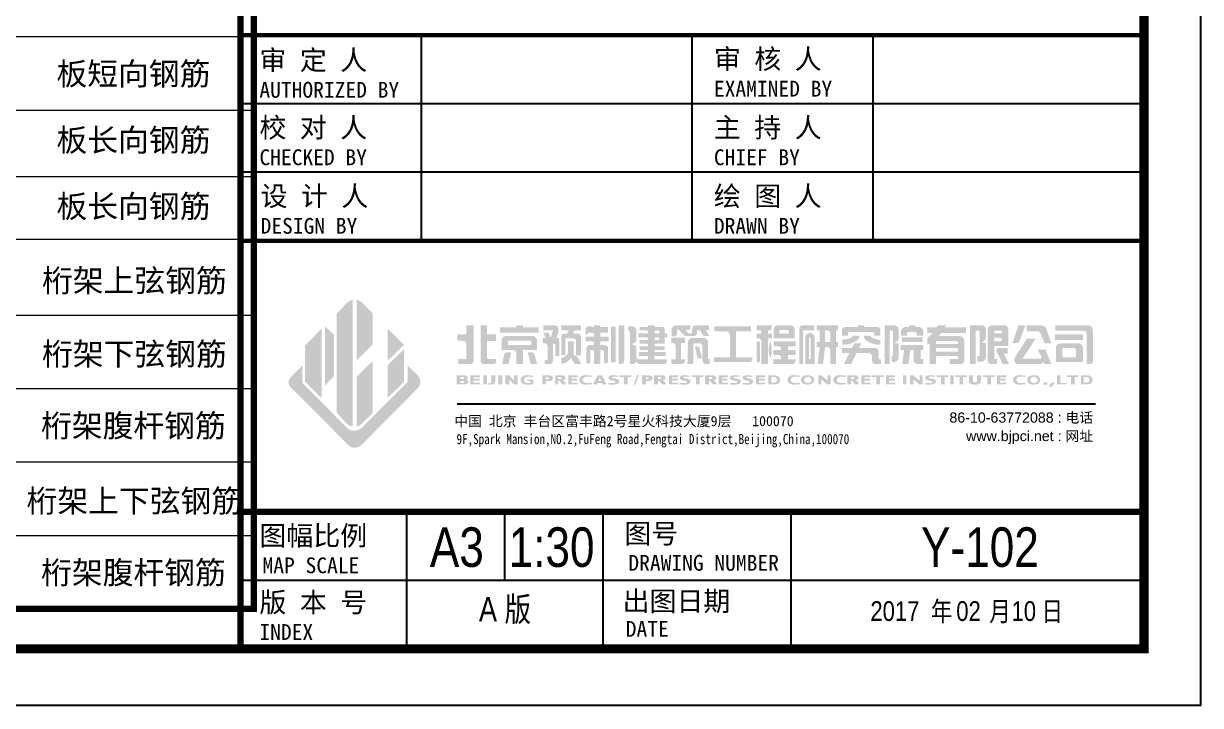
# Model space of a CAD drawing. Header units: millimetres. Extents: x 147 to 28941, y 5 to 9031.
# Drawn here: x 25813 to 28941, y 5 to 1815 of the extents above; entities that cross this region are included whole.
import ezdxf
from ezdxf.enums import TextEntityAlignment as Align

# ---------------------------------------------------------------- set-up
doc = ezdxf.new("R2010")
doc.units = ezdxf.units.MM
for name, color, linetype in [('YWQB1a###Base', 7, 'Continuous'), ('YWQB1a###GJ', 7, 'Continuous'), ('YWQB1a###PJ', 7, 'Continuous'), ('图框名称', 4, 'Continuous'), ('图框签字栏-图框文字', 255, 'Continuous'), ('图框线', 7, 'Continuous')]:
    doc.layers.add(name, color=color, linetype=linetype)
doc.styles.add('图框签字栏$0$宋体', font='', dxfattribs={"width": 0.8})
doc.styles.add('图签-logo-2', font='arial.ttf')
doc.styles.add('图签-样式 1', font='arial.ttf', dxfattribs={"width": 0.8})
doc.styles.add('图签-黑体', font='simhei.ttf')
doc.styles.add('图签-黑体2', font='simhei.ttf', dxfattribs={"width": 0.8})
doc.styles.add('黑体', font='simhei.ttf')
doc.styles.get('图框签字栏$0$宋体').set_extended_font_data('NSimSun')

msp = doc.modelspace()

# ---------------------------------------------------------------- hatches: boundary and pattern name
at = {"layer": '图框签字栏-图框文字'}
h = msp.add_hatch(color=20, dxfattribs=at)
h.paths.add_polyline_path([(26823.9, 950.2), (26780.9, 908.3), (26780.9, 821.5), (26823.9, 863.7)])
h.paths.add_polyline_path([(26780.9, 1005.9), (26780.9, 920.4), (26824.6, 962.3)])
h.paths.add_polyline_path([(26741.3, 1046.4), (26712.3, 1075.4), (26698.1, 1083.2), (26698.1, 920.2), (26741.3, 963.8)])
h.paths.add_polyline_path([(26740.9, 919.1), (26698.1, 877.1), (26698.1, 744.2), (26710.2, 750.8), (26740.9, 780.8)])
h.paths.add_polyline_path([(26687.9, 1083.2), (26674.5, 1075.4), (26645.5, 1045.4), (26645.5, 782.2), (26674.3, 750.8), (26687.9, 744.2)])
h.paths.add_polyline_path([(26638.2, 989), (26614.5, 1011.2), (26614.5, 854.7), (26638.2, 878.8)])
h.paths.add_polyline_path([(26605.3, 1005.4), (26561.3, 960.4), (26561.3, 864.8), (26605.3, 821)])
h = msp.add_hatch(color=256, dxfattribs=at)
h.paths.add_polyline_path([(27009.1, 1013.8), (26990, 1013.8), (26990, 989.8), (26966.3, 989.8), (26966.3, 973), (26980.9, 973, -0.414214), (26990, 964), (26990, 924.4), (26968.4, 924.4), (26968.4, 911), (27000.1, 911, 0.414214), (27009.1, 920.1)])
h.paths.add_polyline_path([(27068.9, 990.4), (27044.9, 990.4), (27044.9, 1013.8), (27027.9, 1013.8), (27027.9, 920.1, 0.414214), (27037, 911), (27062.9, 911, 0.414214), (27068.9, 916.9), (27068.9, 924.3), (27049.4, 924.3, -0.414214), (27044.9, 928.9), (27044.9, 972.6), (27068.9, 972.6)])
h.paths.add_polyline_path([(27165.3, 985.8), (27096.6, 985.8, 0.414214), (27084.1, 973.3), (27084.1, 948.6), (27112.9, 948.6, -0.414214), (27123.2, 938.3), (27123.2, 911), (27140.4, 911), (27140.4, 948.6), (27177.8, 948.6), (27177.8, 973.3, 0.414214)])
h.paths.add_polyline_path([(27162.6, 972.9), (27162.6, 961.9), (27100.4, 961.9), (27100.4, 972.9)], flags=16)
h.paths.add_polyline_path([(27182, 1008.4), (27140.2, 1008.4), (27140.2, 1013.8), (27123.1, 1013.8), (27123.1, 1008.4), (27079.3, 1008.4), (27079.3, 994.5), (27182, 994.5)])
h.paths.add_polyline_path([(27109.1, 942.2), (27098.1, 942.2, 0.374746), (27090.3, 935.3), (27085.4, 911), (27102.2, 911)], flags=17)
h.paths.add_polyline_path([(27171.4, 935, 0.368359), (27163, 942.2), (27153.3, 942.2), (27161, 911), (27178, 911)])
h.paths.add_polyline_path([(27219.9, 965.7), (27221.2, 965.7, -0.414214), (27226.5, 960.4), (27226.5, 932.8), (27237.3, 932.8), (27237.3, 974.8, 0.414214), (27231.8, 980.3), (27229.2, 980.3), (27234.6, 996), (27234.6, 1004, 0.414214), (27224.7, 1013.8), (27194.7, 1013.8), (27194.7, 1000.4), (27220.3, 1000.4), (27214, 980.8), (27208.7, 994.3), (27195.4, 994.3), (27200, 980.3), (27192.9, 980.3), (27192.9, 966.2), (27198, 966.2, -0.414214), (27205.8, 958.4), (27205.8, 925, -0.414214), (27202.8, 922), (27198.4, 922), (27198.4, 911), (27211.7, 911, 0.414214), (27219.9, 919.3)])
h.paths.add_polyline_path([(27253.3, 979.5), (27274.1, 979.5, -0.414214), (27281.8, 971.8), (27281.8, 934.7), (27294.5, 934.7), (27294.5, 983.7, 0.414214), (27286.3, 991.9), (27274.1, 991.9), (27276.8, 1001.2), (27294.5, 1001.2), (27294.5, 1013.8), (27242, 1013.8), (27242, 1001.2), (27261.9, 1001.2), (27258.8, 991.9), (27250.2, 991.9, 0.414214), (27242, 983.7), (27242, 935), (27253.3, 935)])
h.paths.add_polyline_path([(27284.4, 930.7, 0.218643), (27278.7, 933.8), (27275.6, 934.1), (27275.6, 971.8), (27260.2, 971.8), (27260.2, 942.2, -0.182869), (27258.3, 937), (27255.7, 934.1), (27249.5, 929.7), (27242, 925.7), (27242, 911), (27249, 913.4, 0.024258), (27249.7, 913.6), (27257.4, 917.1, 0.07111), (27259.2, 918.3), (27268.9, 926.5), (27278.3, 911), (27296, 911)])
h.paths.add_polyline_path([(27366.7, 952.7, 0.414214), (27357.7, 961.8), (27346.5, 961.8), (27346.5, 971.5), (27368.2, 971.5), (27368.2, 983.9), (27346.5, 983.9), (27346.5, 994.5), (27366.7, 994.5), (27366.7, 1009.3), (27346.5, 1009.3), (27346.5, 1013.8), (27329.6, 1013.8), (27329.6, 1009.3), (27322.7, 1009.3), (27322.7, 1011.8), (27312, 1011.8), (27307.3, 1005.6), (27307.3, 988.3), (27316.7, 994.5), (27323.6, 994.5, -0.414214), (27329.6, 988.5), (27329.6, 983.9), (27307.3, 983.9), (27307.3, 971.5), (27323.6, 971.5, -0.414214), (27329.6, 965.5), (27329.6, 961.8), (27318.1, 961.8, 0.414214), (27309.1, 952.7), (27309.1, 913.3), (27319.8, 913.3), (27319.8, 948.7), (27323.9, 948.7, -0.414214), (27329.6, 943), (27329.6, 911), (27346.5, 911), (27346.5, 948.7), (27350.1, 948.7, -0.414214), (27355.8, 943), (27355.8, 913.2), (27361, 913.2, 0.414214), (27366.7, 918.9)])
h.paths.add_polyline_path([(27386.4, 1010.3), (27374.6, 1010.3), (27374.6, 916.1), (27386.4, 916.1)])
h.paths.add_polyline_path([(27409.5, 1013.8), (27394.5, 1013.8), (27394.5, 911), (27400.6, 911, 0.414214), (27409.5, 920)])
h.paths.add_polyline_path([(27441.7, 955.7, 0.414214), (27435.6, 961.8), (27431.8, 961.8), (27431.8, 966.4), (27433.3, 966.4, 0.414214), (27441.7, 974.8), (27441.7, 1000.4, 0.414214), (27430.5, 1011.6), (27420.6, 1011.6), (27420.6, 998.5), (27423.4, 998.5, -0.414214), (27425.2, 996.6), (27425.2, 911), (27433.5, 911, 0.30389), (27440.2, 917.1), (27442.1, 917.1, 0.180331), (27449.5, 911), (27514.6, 911, 0.414214), (27523, 919.5), (27523, 924.2), (27489.8, 924.2), (27489.8, 932.5), (27519.3, 932.5), (27519.3, 942.9), (27490.5, 942.9), (27490.5, 948.8), (27517.3, 948.8), (27517.3, 958.5), (27490.5, 958.5), (27490.5, 965.2), (27517.3, 965.2), (27517.3, 982.5), (27523.3, 982.5), (27523.3, 992.9), (27517.2, 992.9), (27517.2, 1002.6, 0.414214), (27509.9, 1009.9), (27490.4, 1009.9), (27490.4, 1013.8), (27472.9, 1013.8), (27472.9, 1009.9), (27450.5, 1009.9), (27450.5, 1000.4), (27469, 1000.4, -0.414214), (27472.9, 996.5), (27472.9, 992.9), (27447, 992.9), (27447, 982.5), (27469, 982.5, -0.414214), (27472.9, 978.6), (27472.9, 975.2), (27450.6, 975.2), (27450.6, 965.2), (27469, 965.2, -0.414214), (27472.9, 961.3), (27472.9, 958.5), (27450.6, 958.5), (27450.6, 948.8), (27469, 948.8, -0.414214), (27472.9, 944.9), (27472.9, 942.9), (27448.8, 942.9), (27448.8, 932.5), (27469, 932.5, -0.414214), (27472.9, 928.7), (27472.9, 924.2), (27447.8, 924.2, -0.414214), (27441.7, 930.3)])
h.paths.add_polyline_path([(27490.4, 975.2), (27490.4, 982.5), (27498.9, 982.5, -0.414214), (27502.8, 978.6), (27502.8, 975.2)], flags=16)
h.paths.add_polyline_path([(27490.4, 992.9), (27490.4, 1000.4), (27498.9, 1000.4, -0.414214), (27502.8, 996.5), (27502.8, 992.9)], flags=17)
h.paths.add_polyline_path([(27570.9, 981.1), (27534.4, 981.1), (27534.4, 966.8), (27541.1, 966.8), (27545.9, 962.1), (27545.9, 924.2), (27534.4, 924.2), (27534.4, 911), (27564.6, 911), (27570.9, 916), (27570.9, 924.2), (27560.8, 924.2), (27560.8, 966.8), (27570.9, 966.8)])
h.paths.add_polyline_path([(27585, 1013.8), (27547, 1013.8, 0.414214), (27535.8, 1002.6), (27535.8, 984.7), (27543.4, 984.7, 0.414214), (27549.5, 990.9), (27549.5, 1002.4), (27554.8, 1002.4), (27567.8, 988.2, 0.209819), (27572.9, 986), (27595.9, 986, 0.414214), (27602.8, 992.9), (27602.8, 1001.9), (27607, 1001.9, -0.263362), (27612, 999), (27619.8, 986), (27635.2, 986), (27626.1, 1001.9), (27634.7, 1001.9), (27634.7, 1013.8), (27600.9, 1013.8, 0.414214), (27589.7, 1002.6), (27589.7, 995.7, -0.414214), (27585.7, 991.7), (27583, 991.7, -0.226386), (27579.9, 993.2), (27572.5, 1002.4), (27585, 1002.4)])
h.paths.add_polyline_path([(27620.9, 980.4), (27590.4, 980.4, 0.405344), (27579.2, 969.6), (27577.5, 911), (27592.7, 911), (27593.7, 963.7, -0.408592), (27596.7, 966.6), (27611.1, 966.6, -0.414214), (27617.2, 960.4), (27617.2, 921.9, 0.414214), (27628.1, 911), (27637, 911), (27637, 924.5), (27632.1, 924.5), (27632.1, 969.2, 0.414214)])
h.paths.add_polyline_path([(27609.7, 953.6, 0.348077), (27604.1, 958), (27597.2, 958), (27604.4, 926.2), (27616.1, 926.2)], flags=17)
h.paths.add_polyline_path([(27750.3, 929), (27706.5, 929), (27706.5, 998.1), (27746.5, 998.1), (27746.5, 1011.5), (27649.4, 1011.5), (27649.4, 998.1), (27679.8, 998.1, -0.414214), (27690.3, 987.6), (27690.3, 929), (27647.8, 929), (27647.8, 916.7), (27743.8, 916.7, 0.414214), (27750.3, 923.1)])
h.paths.add_polyline_path([(27770.2, 967.2, 0.414214), (27765.5, 971.9), (27761.6, 971.9), (27761.6, 915.6), (27765.5, 915.6, 0.414214), (27770.2, 920.3)], flags=17)
h.paths.add_polyline_path([(27791.2, 979.1), (27802, 979.1), (27802, 991.8), (27791.2, 991.8), (27791.2, 1000.5), (27794.4, 1000.5, 0.414214), (27801.5, 1007.7), (27801.5, 1013.8), (27761.6, 1013.8), (27761.6, 1000.5), (27771, 1000.5, -0.414214), (27774.2, 997.3), (27774.2, 991.8), (27761.6, 991.8), (27761.6, 979.1), (27767.1, 979.1, -0.414214), (27774.2, 971.9), (27774.2, 911), (27791.2, 911)])
h.paths.add_polyline_path([(27798.2, 971.9, 0.215666), (27798.4, 926.8, 0.149725)], flags=17)
h.paths.add_polyline_path([(27864.7, 948.4), (27844.4, 948.4), (27844.4, 958.7), (27864.7, 958.7), (27864.7, 971.9), (27806.8, 971.9), (27806.8, 958.7), (27820.2, 958.7, -0.414214), (27825.8, 953.1), (27825.8, 948.4), (27806.2, 948.4), (27806.2, 934.9), (27820.2, 934.9, -0.414214), (27825.8, 929.3), (27825.8, 923.5), (27805.4, 923.5), (27805.4, 911), (27855.6, 911, 0.414214), (27864.7, 920.1), (27864.7, 923.5), (27844.4, 923.5), (27844.4, 934.9), (27864.7, 934.9)])
h.paths.add_polyline_path([(27862.6, 1002.6, 0.414214), (27851.4, 1013.8), (27817.9, 1013.8, 0.414214), (27806.7, 1002.6), (27806.7, 979.9), (27862.6, 979.9)])
h.paths.add_polyline_path([(27821.5, 991.9), (27821.5, 1002), (27841.4, 1002, -0.414214), (27847.8, 995.6), (27847.8, 991.9)], flags=16)
h.paths.add_polyline_path([(27884.8, 1000.4), (27914.5, 1000.4), (27914.5, 1013.8), (27882.7, 1013.8, 0.414214), (27874.7, 1005.8), (27874.7, 911), (27881.7, 911), (27884.8, 913.4)])
h.paths.add_polyline_path([(27903.2, 993.8, 0.419948), (27890.9, 981.8), (27890.9, 911), (27915.4, 911), (27915.4, 981.8, 0.419948)])
h.paths.add_polyline_path([(27902.8, 981.8), (27903.2, 981.8, -0.414214), (27905.3, 979.7), (27905.3, 924.4), (27900.7, 924.4), (27900.7, 979.7, -0.414214)], flags=16)
h.paths.add_polyline_path([(27972.3, 1000.4), (27978, 1000.4), (27978, 1013.8), (27920.6, 1013.8), (27920.6, 1000.4), (27928.9, 1000.4), (27928.9, 970.1), (27920.6, 970.1), (27920.6, 956.2), (27928.9, 956.2), (27923.5, 911), (27938, 911), (27942.9, 955.6), (27942.9, 956.2), (27950.2, 956.2, -0.414214), (27957.3, 949.2), (27957.3, 911), (27972.3, 911), (27972.3, 956.2), (27978, 956.2), (27978, 970.1), (27972.3, 970.1)])
h.paths.add_polyline_path([(27942.8, 1000.4), (27950.2, 1000.4, -0.414214), (27957.3, 993.3), (27957.3, 970.1), (27942.8, 970.1)], flags=17)
edge = h.paths.add_edge_path()
edge.add_spline(control_points=[(27989.1, 962.7), (27992.2, 962.6), (27999.3, 962.3), (28009.4, 964.8), (28018.9, 968.3), (28027.4, 973.4), (28034.3, 979.6), (28034.6, 985.1), (28034.7, 986.6)], knot_values=[0, 0, 0, 0, 481.108887, 1092.988066, 1593.250583, 2033.368507, 2648.705062, 2873.576664, 2873.576664, 2873.576664, 2873.576664], degree=3, periodic=0)
edge.add_line((28034.7, 986.6), (28017.4, 986.6))
edge.add_spline(control_points=[(28017.4, 986.6), (28016.3, 985.1), (28013.5, 980.9), (28005.4, 978.5), (27997.1, 976.7), (27991.6, 976.4), (27989.1, 976.3)], knot_values=[0, 0, 0, 0, 278.518218, 769.555643, 1220.777002, 1610.320864, 1610.320864, 1610.320864, 1610.320864], degree=3, periodic=0)
edge.add_line((27989.1, 976.3), (27989.1, 962.7))
h.paths.add_polyline_path([(28090.5, 1000.3, 0.414214), (28081.2, 1009.7), (28047.6, 1009.7), (28047.6, 1013.8), (28030.6, 1013.8), (28030.6, 1009.7), (27997.2, 1009.7, 0.414214), (27987.9, 1000.3), (27987.9, 986.2), (28004.4, 986.2), (28004.4, 996.1), (28069.8, 996.1, -0.414214), (28074.3, 991.6), (28074.3, 986.2), (28090.5, 986.2)])
edge = h.paths.add_edge_path()
edge.add_spline(control_points=[(28090, 975.4), (28087.6, 975.7), (28082.5, 976.3), (28074.7, 978.8), (28066.8, 980.8), (28064, 985.1), (28062.9, 986.6)], knot_values=[0, 0, 0, 0, 382.209605, 790.07642, 1281.113845, 1559.632063, 1559.632063, 1559.632063, 1559.632063], degree=3, periodic=0)
edge.add_line((28062.9, 986.6), (28046.2, 986.6))
edge.add_spline(control_points=[(28046.2, 986.6), (28046.3, 985.1), (28046.6, 979.6), (28053.5, 973.4), (28061.9, 968.3), (28071.4, 964.8), (28081, 962.4), (28087.5, 962.6), (28090, 962.7)], knot_values=[0, 0, 0, 0, 224.871601, 840.208156, 1280.326081, 1780.588597, 2392.467776, 2784.039055, 2784.039055, 2784.039055, 2784.039055], degree=3, periodic=0)
edge.add_line((28090, 962.7), (28090, 975.4))
h.paths.add_polyline_path([(28076.7, 953.9), (28033.6, 953.9), (28039.7, 966.3), (28021.2, 966.3), (28014.9, 953.9), (27988.7, 953.9), (27988.7, 940.7), (28008.1, 940.7), (27992.7, 911), (28012.6, 911), (28027.2, 940.7), (28059.4, 940.7, -0.414214), (28068, 932.1), (28068, 919.6, 0.414214), (28076.6, 911), (28091.5, 911), (28091.5, 924.2), (28085.3, 924.2), (28085.3, 945.3, 0.414214)])
h.paths.add_polyline_path([(28114.6, 1000.1), (28123.9, 1000.1), (28123.9, 933.6), (28119.9, 933.6), (28119.9, 916.7), (28126.2, 916.7, 0.414214), (28139, 929.5), (28139, 965.9), (28129.1, 965.9), (28129.1, 967.8), (28133.8, 971.3, 0.238297), (28139, 981.6), (28139, 1001, 0.414214), (28126.2, 1013.8), (28101.6, 1013.8), (28101.6, 911), (28114.6, 911)])
h.paths.add_polyline_path([(28202.8, 982), (28147.3, 982), (28147.3, 970.2), (28202.8, 970.2)])
h.paths.add_polyline_path([(28191.8, 1009.9), (28183.2, 1009.9), (28183.2, 1013.8), (28166.4, 1013.8), (28166.4, 1009.9), (28157.7, 1009.9, 0.414214), (28144.9, 997.1), (28144.9, 987), (28160.8, 987), (28160.8, 996), (28187.1, 996), (28187.1, 987), (28204.6, 987), (28204.6, 997.1, 0.414214)])
h.paths.add_polyline_path([(28204.6, 962.2), (28144.6, 962.2), (28144.6, 948.3), (28153.3, 948.3), (28148.3, 911), (28164.6, 911), (28169.8, 948.3), (28178.7, 948.3), (28178.7, 922.1, 0.414214), (28189.8, 911), (28204.8, 911), (28204.8, 924.7), (28197, 924.7), (28197, 948.3), (28204.6, 948.3)])
h.paths.add_polyline_path([(28313.7, 970.7, 0.414214), (28298.3, 986.1), (28245.4, 986.1), (28252.8, 994), (28317.7, 994), (28317.7, 1008.3), (28261.2, 1008.3), (28265.2, 1013.8), (28242.8, 1013.8), (28239.4, 1008.3), (28215, 1008.3), (28215, 994), (28229.9, 994), (28214.9, 980.9), (28214.9, 962.2), (28220.9, 964.8), (28220.9, 911), (28238.5, 911), (28238.5, 932.7), (28291, 932.7, -0.414214), (28298.1, 925.6), (28298.1, 924.3), (28274.1, 924.3), (28274.1, 911), (28303.1, 911, 0.414214), (28313.7, 921.6)])
h.paths.add_polyline_path([(28238.4, 972.4), (28290.6, 972.4, -0.414214), (28297.7, 965.3), (28297.7, 964.1), (28238.4, 964.1)], flags=16)
h.paths.add_polyline_path([(28238.4, 953.8), (28290.7, 953.8, -0.414214), (28297.8, 946.7), (28297.8, 944.2), (28238.4, 944.2)], flags=16)
h.paths.add_polyline_path([(28343.4, 1000.3), (28354.1, 1000.3), (28354.1, 932.9), (28348.3, 932.9), (28348.3, 917.7), (28357.4, 917.7, 0.414214), (28370.8, 931), (28370.8, 967.1), (28359.4, 967.1), (28364.4, 971.3, 0.220129), (28370.8, 985.1), (28370.8, 1003.2, 0.414214), (28360.1, 1013.8), (28328.1, 1013.8), (28328.1, 911), (28343.4, 911)])
h.paths.add_polyline_path([(28430.6, 1003.2, 0.414214), (28420, 1013.8), (28386.3, 1013.8, 0.414214), (28375.6, 1003.2), (28375.6, 921.1, 0.414214), (28385.7, 911), (28400.2, 911), (28400.2, 924.3), (28393, 924.3), (28393, 959.4), (28430.6, 959.4)])
h.paths.add_polyline_path([(28393.2, 971.8), (28393.2, 980.4), (28393.2, 981.2), (28408.1, 981.2, -0.414214), (28413.7, 975.5), (28413.7, 971.8)], flags=16)
h.paths.add_polyline_path([(28393.2, 992.8), (28393.2, 1000.3), (28407.9, 1000.3, -0.414214), (28413.5, 994.7), (28413.5, 992.8)], flags=16)
h.paths.add_polyline_path([(28428.4, 953.8), (28404.5, 953.8, 0.555401), (28398.9, 944.8), (28415.6, 911), (28432.6, 911), (28418.3, 938.6), (28428.4, 938.6)])
h.paths.add_polyline_path([(28475.7, 1013.8), (28457.2, 1013.8), (28441.1, 966.9), (28451.4, 966.9, 0.312783), (28460.5, 973.2)])
h.paths.add_polyline_path([(28531.3, 1004.3, 0.316695), (28517.8, 1013.8), (28479.2, 1013.8), (28479.2, 998.1), (28506.8, 998.1, -0.300382), (28515.7, 992.3), (28526.9, 966.1), (28545, 966.1)])
h.paths.add_polyline_path([(28502.8, 978.6), (28479.6, 978.6), (28447.7, 928.7, 0.592504), (28457.3, 911), (28513.4, 911, 0.242583), (28523.7, 916.8), (28527.5, 911), (28544.7, 911), (28528.6, 949.8), (28507.1, 949.8), (28517.5, 933, -0.588953), (28513.2, 925.2), (28468, 925.2)])
h.paths.add_polyline_path([(28629.1, 989.9), (28554.6, 989.9), (28554.6, 975.5), (28629.1, 975.5)])
h.paths.add_polyline_path([(28642.3, 1013.8), (28555.1, 1013.8), (28555.1, 999.8), (28628.5, 999.8, -0.414214), (28638.5, 989.9), (28638.5, 911), (28647.3, 911, 0.414214), (28654.9, 918.6), (28654.9, 1001.1, 0.414214)])
h.paths.add_polyline_path([(28628.4, 953.8, 0.414214), (28616.1, 966.1), (28568.9, 966.1, 0.414214), (28556.6, 953.8), (28556.6, 916.8), (28628.4, 916.8)], flags=17)
h.paths.add_polyline_path([(28573.7, 953.5), (28603.9, 953.5, -0.414214), (28610.2, 947.2), (28610.2, 929.3), (28573.7, 929.3)], flags=16)
msp.add_hatch(color=119, dxfattribs=at).paths.add_polyline_path([(26860.7, 847, 0.417146), (26860.3, 881.8), (26834.2, 907.2), (26834.2, 864.6), (26713.2, 743.5, -0.437399), (26671.3, 743.5), (26554.2, 861.7), (26554.2, 907.2), (26523, 875.9, 0.413328), (26523, 849.9), (26677.3, 695.3, 0.379589), (26710.3, 695.4)])
h = msp.add_hatch(color=256, dxfattribs=at)
h.paths.add_polyline_path([(28310.2, 877.1), (28320.7, 877.1), (28320.7, 881.3), (28289.4, 881.3), (28289.4, 877.1), (28301, 877.1), (28301, 857.2), (28310.2, 857.2)])
h.paths.add_polyline_path([(28336, 866.6), (28336, 881.3), (28325.7, 881.3), (28325.7, 866.9), (28325.7, 865.8), (28326.5, 862.8), (28326.8, 862.6), (28328.9, 860.1), (28329.3, 859.6), (28332.4, 858), (28333.2, 857.6), (28337.2, 857), (28338.6, 856.9), (28342.5, 856.7), (28346.2, 856.9), (28349.7, 857.6), (28350.7, 857.9), (28353.9, 859.5), (28354.9, 860.4), (28356.8, 862.8), (28357.2, 864.2), (28357.7, 866.9), (28357.7, 881.3), (28347.3, 881.3), (28347.3, 866.6), (28347.3, 865.9), (28345.9, 863.4), (28345.3, 863.1), (28341.7, 862.4), (28340.8, 862.4), (28337.4, 863.6), (28337, 863.9)])
h.paths.add_polyline_path([(28383.9, 877.1), (28394.3, 877.1), (28394.3, 881.3), (28363.1, 881.3), (28363.1, 877.1), (28374.6, 877.1), (28374.6, 857.2), (28383.9, 857.2)])
h.paths.add_polyline_path([(28423, 872.3), (28408.1, 872.3), (28408.1, 876.2), (28424.2, 876.2), (28424.2, 881.3), (28400, 881.3), (28400, 857.2), (28424.7, 857.2), (28424.7, 861.6), (28408.1, 861.6), (28408.1, 867.4), (28423, 867.4)])
edge = h.paths.add_edge_path()
edge.add_line((28451.7, 869.5), (28452.3, 872.6))
edge.add_line((28452.3, 872.6), (28455.8, 876.1))
edge.add_arc((28465.7, 850.6), 27.3, 71.7236, 111.0461, ccw=False)
edge.add_line((28474.2, 876.5), (28476.8, 880.4))
edge.add_arc((28446.7, 647.8), 234.6, 82.6306, 85.4074)
edge.add_line((28465.5, 881.6), (28461, 881.8))
edge.add_line((28461, 881.8), (28459.1, 881.8))
edge.add_line((28459.1, 881.8), (28455, 881.3))
edge.add_line((28455, 881.3), (28451.8, 880.6))
edge.add_line((28451.8, 880.6), (28450.5, 880))
edge.add_line((28450.5, 880), (28447.4, 878.4))
edge.add_line((28447.4, 878.4), (28445.3, 876.1))
edge.add_line((28445.3, 876.1), (28444.4, 874.9))
edge.add_line((28444.4, 874.9), (28443.2, 872.2))
edge.add_line((28443.2, 872.2), (28442.9, 869.3))
edge.add_line((28442.9, 869.3), (28442.9, 867.9))
edge.add_line((28442.9, 867.9), (28443.7, 865.2))
edge.add_line((28443.7, 865.2), (28445, 862.6))
edge.add_line((28445, 862.6), (28445.4, 862.1))
edge.add_line((28445.4, 862.1), (28447.7, 859.9))
edge.add_line((28447.7, 859.9), (28450.8, 858.2))
edge.add_line((28450.8, 858.2), (28452.5, 857.6))
edge.add_line((28452.5, 857.6), (28456.2, 857))
edge.add_line((28456.2, 857), (28460.5, 856.7))
edge.add_line((28460.5, 856.7), (28461, 856.7))
edge.add_line((28461, 856.7), (28465.5, 856.9))
edge.add_arc((28446.7, 1090.7), 234.6, 274.5926, 277.3694)
edge.add_line((28476.8, 858.1), (28474.2, 862))
edge.add_arc((28465.7, 887.9), 27.3, 251.5971, 288.2764, ccw=False)
edge.add_line((28457, 862), (28454.1, 863.8))
edge.add_line((28454.1, 863.8), (28452.1, 866.2))
edge.add_line((28452.1, 866.2), (28451.7, 869.5))
h.paths.add_polyline_path([(28514.1, 874.1), (28512.6, 876.5), (28510.5, 878.6), (28508.7, 879.6), (28505.7, 880.8), (28501.9, 881.5), (28497.5, 881.8), (28494.9, 881.6), (28491.1, 881), (28487.6, 880), (28484.8, 878.4), (28483.4, 877.3), (28481.6, 874.9), (28480.6, 872.3), (28480.3, 869.3), (28480.5, 867.4), (28481.2, 864.6), (28482.7, 862.1), (28483, 861.8), (28485.4, 859.6), (28488.6, 858), (28490.1, 857.6), (28493.7, 857), (28497.9, 856.7), (28500, 856.9), (28503.9, 857.3), (28507.3, 858.3), (28507.7, 858.5), (28510.8, 860.2), (28513.1, 862.6), (28513.8, 863.7), (28514.7, 866.3), (28515, 869.4), (28514.8, 871.3)])
h.paths.add_polyline_path([(28489.8, 872.9), (28492.1, 875.5), (28493.7, 876.6), (28498.4, 877.5), (28500.9, 877.3), (28504.9, 875.5), (28507.1, 873.3), (28508.1, 869.4), (28507.3, 865.2), (28504.9, 862.8), (28503.3, 861.7), (28498.6, 861), (28495.8, 861.2), (28492.1, 863), (28489.8, 865.4), (28488.8, 869.2)], flags=16)
h.paths.add_polyline_path([(28534.3, 862.8), (28524.2, 862.8), (28524.2, 856.1), (28534.3, 856.1)])
h.paths.add_polyline_path([(28553.5, 862.2), (28545, 862.2), (28537.8, 851.3), (28547.1, 851.3)])
h.paths.add_polyline_path([(28568.7, 881.3), (28559.2, 881.3), (28559.2, 857.2), (28585.7, 857.2), (28585.7, 860.9), (28568.7, 860.9)])
h.paths.add_polyline_path([(28606.3, 877.1), (28616.7, 877.1), (28616.7, 881.3), (28585.4, 881.3), (28585.4, 877.1), (28597, 877.1), (28597, 857.2), (28606.3, 857.2)])
h.paths.add_polyline_path([(28653.3, 874.1), (28652.5, 875.5), (28650.7, 877.8), (28649.3, 878.9), (28646, 880.5), (28642.9, 881), (28638.6, 881.3), (28623.3, 881.3), (28623.3, 857.2), (28638.6, 857.2), (28640.8, 857.3), (28644.8, 857.9), (28646.1, 858.2), (28649.5, 859.8), (28650.8, 860.8), (28652.8, 863.3), (28653, 863.6), (28653.9, 866.1), (28654, 869.4), (28654, 871.3)])
h.paths.add_polyline_path([(28630.8, 877.1), (28634.7, 877.1), (28639.4, 876.9), (28642.9, 875.5), (28645.1, 873.1), (28645.6, 869.3), (28645.6, 867.2), (28644.1, 864.2), (28641.3, 861.8), (28634.5, 861.4), (28630.8, 861.4)], flags=16)
edge = h.paths.add_edge_path()
edge.add_arc((26988.5, 863.8), 6.47, 337.0967, 400.2084)
edge.add_line((26993.5, 867.9), (26992, 869))
edge.add_line((26992, 869), (26988.2, 870))
edge.add_line((26988.2, 870), (26988.7, 870.1))
edge.add_line((26988.7, 870.1), (26991.9, 871.6))
edge.add_line((26991.9, 871.6), (26992.7, 872.6))
edge.add_line((26992.7, 872.6), (26993.6, 875.4))
edge.add_line((26993.6, 875.4), (26993.2, 877.4))
edge.add_line((26993.2, 877.4), (26991.1, 879.6))
edge.add_line((26991.1, 879.6), (26990.9, 879.7))
edge.add_line((26990.9, 879.7), (26987.8, 880.9))
edge.add_line((26987.8, 880.9), (26983.6, 881.3))
edge.add_line((26983.6, 881.3), (26964.2, 881.3))
edge.add_line((26964.2, 881.3), (26964.2, 857.2))
edge.add_line((26964.2, 857.2), (26982.1, 857.2))
edge.add_line((26982.1, 857.2), (26982.6, 857.2))
edge.add_line((26982.6, 857.2), (26987, 857.5))
edge.add_line((26987, 857.5), (26990.7, 858.3))
edge.add_line((26990.7, 858.3), (26991.4, 858.6))
edge.add_line((26991.4, 858.6), (26994.1, 860.7))
edge.add_line((26994.1, 860.7), (26994.5, 861.2))
h.paths.add_polyline_path([(26974.1, 860.9), (26974.1, 866.6), (26979.5, 866.6), (26983.2, 865.9), (26984.3, 863.8), (26983.2, 861.5), (26979.5, 860.9)], flags=16)
h.paths.add_polyline_path([(26974.1, 871.6), (26974.1, 877.1), (26979.5, 877.1), (26983.2, 876.4), (26984.3, 874.2), (26983.2, 872.3), (26979.5, 871.6)], flags=16)
h.paths.add_polyline_path([(27008.9, 867.4), (27025.1, 867.4), (27025.1, 872.3), (27008.9, 872.3), (27008.9, 876.2), (27026.2, 876.2), (27026.2, 881.3), (27000.8, 881.3), (27000.8, 857.2), (27026.8, 857.2), (27026.8, 861.6), (27008.9, 861.6)])
h.paths.add_polyline_path([(27045.1, 881.3), (27034.8, 881.3), (27034.8, 857.2), (27045.1, 857.2)])
edge = h.paths.add_edge_path()
edge.add_line((27066.8, 881.3), (27056.5, 881.3))
edge.add_line((27056.5, 881.3), (27056.5, 863.9))
edge.add_line((27056.5, 863.9), (27056.5, 863.3))
edge.add_line((27056.5, 863.3), (27055.6, 860.7))
edge.add_line((27055.6, 860.7), (27053.2, 859.8))
edge.add_arc((27051.3, 870.9), 11.2, 251.114, 279.4778, ccw=False)
edge.add_line((27047.7, 860.3), (27047.7, 857.4))
edge.add_line((27047.7, 857.4), (27049.5, 857))
edge.add_line((27049.5, 857), (27053.9, 856.7))
edge.add_line((27053.9, 856.7), (27054.5, 856.7))
edge.add_line((27054.5, 856.7), (27058.4, 857.2))
edge.add_line((27058.4, 857.2), (27061.7, 858.2))
edge.add_line((27061.7, 858.2), (27063.9, 859.6))
edge.add_line((27063.9, 859.6), (27065.8, 862))
edge.add_line((27065.8, 862), (27066, 862.4))
edge.add_line((27066, 862.4), (27066.7, 864.9))
edge.add_line((27066.7, 864.9), (27066.8, 868.2))
edge.add_line((27066.8, 868.2), (27066.8, 881.3))
h.paths.add_polyline_path([(27085.3, 881.3), (27075, 881.3), (27075, 857.2), (27085.3, 857.2)])
h.paths.add_polyline_path([(27103.8, 870.4), (27116.3, 857.2), (27126, 857.2), (27126, 881.3), (27116.3, 881.3), (27116.3, 867.9), (27103.6, 881.3), (27094, 881.3), (27094, 857.2), (27103.8, 857.2)])
edge = h.paths.add_edge_path()
edge.add_line((27143.5, 872.6), (27147.1, 876.1))
edge.add_arc((27156.9, 850.6), 27.3, 71.7236, 111.0461, ccw=False)
edge.add_line((27165.5, 876.5), (27168.1, 880.4))
edge.add_arc((27138, 647.8), 234.6, 82.6306, 85.4074)
edge.add_line((27156.7, 881.6), (27152.2, 881.8))
edge.add_line((27152.2, 881.8), (27150.3, 881.8))
edge.add_line((27150.3, 881.8), (27146.3, 881.3))
edge.add_line((27146.3, 881.3), (27143.1, 880.6))
edge.add_line((27143.1, 880.6), (27141.8, 880))
edge.add_line((27141.8, 880), (27138.7, 878.4))
edge.add_line((27138.7, 878.4), (27136.5, 876.1))
edge.add_line((27136.5, 876.1), (27135.6, 874.9))
edge.add_line((27135.6, 874.9), (27134.5, 872.2))
edge.add_line((27134.5, 872.2), (27134.2, 869.3))
edge.add_line((27134.2, 869.3), (27134.2, 867.9))
edge.add_line((27134.2, 867.9), (27134.9, 865.2))
edge.add_line((27134.9, 865.2), (27136.2, 862.6))
edge.add_line((27136.2, 862.6), (27136.7, 862.1))
edge.add_line((27136.7, 862.1), (27139, 859.9))
edge.add_line((27139, 859.9), (27142, 858.2))
edge.add_line((27142, 858.2), (27143.8, 857.6))
edge.add_line((27143.8, 857.6), (27147.4, 857))
edge.add_line((27147.4, 857), (27151.8, 856.7))
edge.add_line((27151.8, 856.7), (27152.5, 856.7))
edge.add_arc((27156.5, 906.9), 50.4, 265.5001, 279.1215)
edge.add_line((27164.5, 857.2), (27168, 857.6))
edge.add_line((27168, 857.6), (27168, 869.9))
edge.add_line((27168, 869.9), (27152.2, 869.9))
edge.add_line((27152.2, 869.9), (27152.2, 865.9))
edge.add_line((27152.2, 865.9), (27160.1, 865.9))
edge.add_line((27160.1, 865.9), (27160.1, 861.2))
edge.add_line((27160.1, 861.2), (27155.6, 860.8))
edge.add_line((27155.6, 860.8), (27152.2, 861))
edge.add_line((27152.2, 861), (27149.6, 861.2))
edge.add_line((27149.6, 861.2), (27145.4, 863.8))
edge.add_line((27145.4, 863.8), (27143.4, 866.2))
edge.add_line((27143.4, 866.2), (27142.9, 869.5))
edge.add_line((27142.9, 869.5), (27143.5, 872.6))
h.paths.add_polyline_path([(27217.5, 868.7), (27219.3, 871), (27219.9, 873.9), (27219.9, 874.5), (27219.1, 877.3), (27217.1, 879.4), (27216.2, 879.9), (27213, 881), (27208.6, 881.3), (27191.5, 881.3), (27191.5, 857.2), (27200.7, 857.2), (27200.7, 866.2), (27207.5, 866.2), (27210.2, 866.2), (27214, 866.9), (27216.8, 868.2)])
h.paths.add_polyline_path([(27200.7, 871), (27200.7, 876.4), (27204.9, 876.4), (27205.3, 876.4), (27208.8, 875.7), (27209.8, 873.8), (27208.6, 871.7), (27208.2, 871.6), (27204.4, 871)], flags=16)
h.paths.add_polyline_path([(27233.9, 866.9), (27234.8, 866.9), (27237.3, 866.5), (27239.2, 864.6), (27244.7, 857.2), (27256.3, 857.2), (27251.4, 864.2), (27249.9, 865.6), (27248.3, 866.9), (27245.6, 867.8), (27249.2, 868.8), (27249.9, 869.1), (27252.6, 871.1), (27253, 871.9), (27253.7, 874.6), (27253.6, 876.1), (27252.1, 878.6), (27251.3, 879.3), (27248.1, 880.8), (27245.1, 881.2), (27240.8, 881.3), (27226.1, 881.3), (27226.1, 857.2), (27233.9, 857.2)])
h.paths.add_polyline_path([(27233.9, 871.6), (27233.9, 876.5), (27238.4, 876.5), (27238.6, 876.5), (27242.2, 875.8), (27243.2, 874.1), (27242.7, 872.6), (27240.9, 871.9), (27238.3, 871.6)], flags=16)
h.paths.add_polyline_path([(27269.3, 867.4), (27284.2, 867.4), (27284.2, 872.3), (27269.3, 872.3), (27269.3, 876.2), (27285.4, 876.2), (27285.4, 881.3), (27261.2, 881.3), (27261.2, 857.2), (27285.9, 857.2), (27285.9, 861.6), (27269.3, 861.6)])
edge = h.paths.add_edge_path()
edge.add_line((27299.5, 866.2), (27299.1, 869.5))
edge.add_line((27299.1, 869.5), (27299.7, 872.6))
edge.add_line((27299.7, 872.6), (27303.3, 876.1))
edge.add_arc((27313.1, 850.6), 27.3, 71.7236, 111.0461, ccw=False)
edge.add_line((27321.6, 876.5), (27324.2, 880.4))
edge.add_arc((27294.1, 647.8), 234.6, 82.6306, 85.4074)
edge.add_line((27312.9, 881.6), (27308.4, 881.8))
edge.add_line((27308.4, 881.8), (27306.5, 881.8))
edge.add_line((27306.5, 881.8), (27302.4, 881.3))
edge.add_line((27302.4, 881.3), (27299.2, 880.6))
edge.add_line((27299.2, 880.6), (27297.9, 880))
edge.add_line((27297.9, 880), (27294.8, 878.4))
edge.add_line((27294.8, 878.4), (27292.7, 876.1))
edge.add_line((27292.7, 876.1), (27291.8, 874.9))
edge.add_line((27291.8, 874.9), (27290.6, 872.2))
edge.add_line((27290.6, 872.2), (27290.3, 869.3))
edge.add_line((27290.3, 869.3), (27290.3, 867.9))
edge.add_line((27290.3, 867.9), (27291.1, 865.2))
edge.add_line((27291.1, 865.2), (27292.4, 862.6))
edge.add_line((27292.4, 862.6), (27292.8, 862.1))
edge.add_line((27292.8, 862.1), (27295.1, 859.9))
edge.add_line((27295.1, 859.9), (27298.2, 858.2))
edge.add_line((27298.2, 858.2), (27299.9, 857.6))
edge.add_line((27299.9, 857.6), (27303.6, 857))
edge.add_line((27303.6, 857), (27307.9, 856.7))
edge.add_line((27307.9, 856.7), (27308.4, 856.7))
edge.add_line((27308.4, 856.7), (27312.9, 856.9))
edge.add_arc((27294.1, 1090.7), 234.6, 274.5926, 277.3694)
edge.add_line((27324.2, 858.1), (27321.6, 862))
edge.add_arc((27313.1, 887.9), 27.3, 251.5971, 288.2764, ccw=False)
edge.add_line((27304.4, 862), (27301.5, 863.8))
edge.add_line((27301.5, 863.8), (27299.5, 866.2))
h.paths.add_polyline_path([(27350.4, 881.3), (27339.1, 881.3), (27326.5, 857.2), (27337, 857.2), (27338.8, 861.1), (27350.4, 861.1), (27352.2, 857.2), (27362.9, 857.2)])
h.paths.add_polyline_path([(27340.9, 866.3), (27344.6, 875.1), (27348.2, 866.3)], flags=16)
h.paths.add_polyline_path([(27395, 868.7), (27394, 869.5), (27390.7, 871.3), (27389.2, 871.7), (27385.7, 872.6), (27381.1, 873.5), (27377.6, 874.3), (27376.8, 875.4), (27377.7, 876.7), (27380.5, 877.6), (27381.2, 877.8), (27386.2, 877.8), (27392.3, 877), (27393.9, 880.2), (27389.5, 880.9), (27385.9, 881.5), (27381.5, 881.8), (27380.8, 881.8), (27376.5, 881.5), (27373.2, 880.8), (27371.5, 880.2), (27368.7, 878.3), (27368.1, 877.4), (27367.2, 874.6), (27368, 872.2), (27370.1, 870), (27371.9, 869.1), (27375.4, 867.9), (27379.9, 867.1), (27382.1, 866.6), (27385.1, 865.6), (27386.3, 864), (27385.3, 861.2), (27381.8, 860.5), (27380.3, 860.5), (27374.8, 861), (27367.8, 861.4), (27366.5, 857.5), (27372.7, 856.8), (27376.8, 856.7), (27381.5, 856.7), (27381.9, 856.7), (27386.2, 857), (27389.6, 857.8), (27392, 858.8), (27394.6, 860.8), (27395.6, 862.3), (27396.3, 865), (27396.2, 866.1)])
h.paths.add_polyline_path([(27418.3, 877.1), (27428.8, 877.1), (27428.8, 881.3), (27397.5, 881.3), (27397.5, 877.1), (27409.1, 877.1), (27409.1, 857.2), (27418.3, 857.2)])
h.paths.add_polyline_path([(27449.1, 881.8), (27444.5, 881.8), (27434, 856.7), (27438.8, 856.7)])
h.paths.add_polyline_path([(27482, 868.2), (27482.5, 868.7), (27484.4, 871), (27485, 873.9), (27485, 874.5), (27484.1, 877.3), (27482.1, 879.4), (27481.2, 879.9), (27478, 881), (27473.8, 881.3), (27456.6, 881.3), (27456.6, 857.2), (27467, 857.2), (27467, 866.2), (27472.6, 866.2), (27475.3, 866.2), (27479.1, 866.9)])
h.paths.add_polyline_path([(27467, 871), (27467, 876.4), (27469.9, 876.4), (27470.3, 876.4), (27473.8, 875.7), (27474.8, 873.8), (27473.6, 871.6), (27469.4, 871)], flags=16)
h.paths.add_polyline_path([(27517.9, 871.1), (27518.4, 871.9), (27519.1, 874.6), (27518.9, 876.1), (27517.6, 878.6), (27516.8, 879.3), (27513.4, 880.8), (27510.6, 881.2), (27506.1, 881.3), (27489, 881.3), (27489, 857.2), (27499.3, 857.2), (27499.3, 866.9), (27500.2, 866.9), (27502.8, 866.5), (27504.7, 864.6), (27510.2, 857.2), (27521.8, 857.2), (27516.9, 864.2), (27515.3, 865.6), (27513.7, 866.9), (27511.1, 867.8), (27514.7, 868.8), (27515.3, 869.1)])
h.paths.add_polyline_path([(27499.3, 871.6), (27499.3, 876.5), (27503.8, 876.5), (27504.1, 876.5), (27507.7, 875.8), (27508.7, 874.1), (27508, 872.6), (27506.4, 871.9), (27503.7, 871.6)], flags=16)
h.paths.add_polyline_path([(27551.7, 872.3), (27536.8, 872.3), (27536.8, 876.2), (27552.8, 876.2), (27552.8, 881.3), (27528.7, 881.3), (27528.7, 857.2), (27553.4, 857.2), (27553.4, 861.6), (27536.8, 861.6), (27536.8, 867.4), (27551.7, 867.4)])
h.paths.add_polyline_path([(27585.8, 866.1), (27584.7, 868.7), (27583.6, 869.5), (27580.3, 871.3), (27578.8, 871.7), (27575.3, 872.6), (27570.7, 873.5), (27567.2, 874.3), (27566.5, 875.4), (27567.3, 876.7), (27570.1, 877.6), (27570.9, 877.8), (27575.8, 877.8), (27582, 877), (27583.5, 880.2), (27579.1, 880.9), (27575.5, 881.5), (27571.1, 881.8), (27570.4, 881.8), (27566.2, 881.5), (27562.8, 880.8), (27561.1, 880.2), (27558.3, 878.3), (27557.7, 877.4), (27556.9, 874.6), (27557.6, 872.2), (27559.8, 870), (27561.5, 869.1), (27565, 867.9), (27569.5, 867.1), (27571.7, 866.6), (27574.8, 865.6), (27575.9, 864), (27574.9, 861.2), (27571.4, 860.5), (27570, 860.5), (27564.4, 861), (27557.4, 861.4), (27556.1, 857.5), (27562.3, 856.8), (27566.5, 856.7), (27571.1, 856.7), (27571.6, 856.7), (27575.8, 857), (27579.3, 857.8), (27581.6, 858.8), (27584.2, 860.8), (27585.2, 862.3), (27586, 865)])
h.paths.add_polyline_path([(27609.7, 877.1), (27620.1, 877.1), (27620.1, 881.3), (27588.8, 881.3), (27588.8, 877.1), (27600.4, 877.1), (27600.4, 857.2), (27609.7, 857.2)])
h.paths.add_polyline_path([(27649.7, 868.8), (27650.4, 869.1), (27653, 871.1), (27653.5, 871.9), (27654.2, 874.6), (27654.1, 876.1), (27652.6, 878.6), (27651.7, 879.3), (27648.5, 880.8), (27645.6, 881.2), (27641.3, 881.3), (27623.9, 881.3), (27623.9, 857.2), (27634.4, 857.2), (27634.4, 866.9), (27635.3, 866.9), (27637.8, 866.5), (27639.7, 864.6), (27645.2, 857.2), (27656.8, 857.2), (27651.9, 864.2), (27650.4, 865.6), (27648.8, 866.9), (27646.1, 867.8)])
h.paths.add_polyline_path([(27634.4, 871.6), (27634.4, 876.5), (27638.9, 876.5), (27639.1, 876.5), (27642.7, 875.8), (27643.7, 874.1), (27643.1, 872.6), (27641.4, 871.9), (27638.8, 871.6)], flags=16)
h.paths.add_polyline_path([(27683.9, 872.3), (27669, 872.3), (27669, 876.2), (27685, 876.2), (27685, 881.3), (27660.9, 881.3), (27660.9, 857.2), (27685.6, 857.2), (27685.6, 861.6), (27669, 861.6), (27669, 867.4), (27683.9, 867.4)])
h.paths.add_polyline_path([(27718.3, 868.7), (27717.3, 869.5), (27713.9, 871.3), (27712.4, 871.7), (27709, 872.6), (27704.3, 873.5), (27700.8, 874.3), (27700.1, 875.4), (27701, 876.7), (27703.7, 877.6), (27704.5, 877.8), (27709.5, 877.8), (27715.6, 877), (27717.1, 880.2), (27712.7, 880.9), (27709.1, 881.5), (27704.7, 881.8), (27704, 881.8), (27699.8, 881.5), (27696.4, 880.8), (27694.7, 880.2), (27691.9, 878.3), (27691.3, 877.4), (27690.5, 874.6), (27691.2, 872.2), (27693.4, 870), (27695.1, 869.1), (27698.6, 867.9), (27703.1, 867.1), (27705.3, 866.6), (27708.4, 865.6), (27709.5, 864), (27708.5, 861.2), (27705, 860.5), (27703.6, 860.5), (27698, 861), (27691, 861.4), (27689.7, 857.5), (27695.9, 856.8), (27700.1, 856.7), (27704.7, 856.7), (27705.2, 856.7), (27709.4, 857), (27712.9, 857.8), (27715.2, 858.8), (27717.8, 860.8), (27718.9, 862.3), (27719.6, 865), (27719.4, 866.1)])
h.paths.add_polyline_path([(27751.5, 868.7), (27750.5, 869.5), (27747.1, 871.3), (27745.7, 871.7), (27742.2, 872.6), (27737.5, 873.5), (27734, 874.3), (27733.3, 875.4), (27734.2, 876.7), (27736.9, 877.6), (27737.7, 877.8), (27742.7, 877.8), (27748.8, 877), (27750.4, 880.2), (27746, 880.9), (27742.3, 881.5), (27737.9, 881.8), (27737.2, 881.8), (27733, 881.5), (27729.7, 880.8), (27727.9, 880.2), (27725.1, 878.3), (27724.6, 877.4), (27723.7, 874.6), (27724.4, 872.2), (27726.6, 870), (27728.3, 869.1), (27731.8, 867.9), (27736.3, 867.1), (27738.5, 866.6), (27741.6, 865.6), (27742.7, 864), (27741.7, 861.2), (27738.3, 860.5), (27736.8, 860.5), (27731.2, 861), (27724.2, 861.4), (27723, 857.5), (27729.1, 856.8), (27733.3, 856.7), (27737.9, 856.7), (27738.4, 856.7), (27742.6, 857), (27746.1, 857.8), (27748.4, 858.8), (27751, 860.8), (27752.1, 862.3), (27752.8, 865), (27752.6, 866.1)])
h.paths.add_polyline_path([(27767.8, 867.4), (27782.6, 867.4), (27782.6, 872.3), (27767.8, 872.3), (27767.8, 876.2), (27783.8, 876.2), (27783.8, 881.3), (27759.7, 881.3), (27759.7, 857.2), (27784.4, 857.2), (27784.4, 861.6), (27767.8, 861.6)])
h.paths.add_polyline_path([(27822.4, 863.6), (27823.3, 866.1), (27823.4, 869.4), (27823.4, 871.3), (27822.7, 874.1), (27822, 875.5), (27820.1, 877.8), (27818.8, 878.9), (27815.4, 880.5), (27812.4, 881), (27808, 881.3), (27792.7, 881.3), (27792.7, 857.2), (27808, 857.2), (27810.2, 857.3), (27814.3, 857.9), (27815.6, 858.2), (27818.9, 859.8), (27820.2, 860.8), (27822.3, 863.3)])
h.paths.add_polyline_path([(27800.2, 877.1), (27804.1, 877.1), (27808.8, 876.9), (27812.3, 875.5), (27814.5, 873.1), (27815.1, 869.3), (27815.1, 867.2), (27813.5, 864.2), (27810.7, 861.8), (27803.9, 861.4), (27800.2, 861.4)], flags=16)
edge = h.paths.add_edge_path()
edge.add_line((27852.5, 866.2), (27852.1, 869.5))
edge.add_line((27852.1, 869.5), (27852.7, 872.6))
edge.add_line((27852.7, 872.6), (27856.2, 876.1))
edge.add_arc((27866, 850.6), 27.3, 71.7236, 111.0461, ccw=False)
edge.add_line((27874.6, 876.5), (27877.2, 880.4))
edge.add_arc((27847.1, 647.8), 234.6, 82.6306, 85.4074)
edge.add_line((27865.9, 881.6), (27861.4, 881.8))
edge.add_line((27861.4, 881.8), (27859.5, 881.8))
edge.add_line((27859.5, 881.8), (27855.4, 881.3))
edge.add_line((27855.4, 881.3), (27852.2, 880.6))
edge.add_line((27852.2, 880.6), (27850.9, 880))
edge.add_line((27850.9, 880), (27847.8, 878.4))
edge.add_line((27847.8, 878.4), (27845.6, 876.1))
edge.add_line((27845.6, 876.1), (27844.8, 874.9))
edge.add_line((27844.8, 874.9), (27843.6, 872.2))
edge.add_line((27843.6, 872.2), (27843.3, 869.3))
edge.add_line((27843.3, 869.3), (27843.3, 867.9))
edge.add_line((27843.3, 867.9), (27844, 865.2))
edge.add_line((27844, 865.2), (27845.3, 862.6))
edge.add_line((27845.3, 862.6), (27845.8, 862.1))
edge.add_line((27845.8, 862.1), (27848.1, 859.9))
edge.add_line((27848.1, 859.9), (27851.2, 858.2))
edge.add_line((27851.2, 858.2), (27852.9, 857.6))
edge.add_line((27852.9, 857.6), (27856.6, 857))
edge.add_line((27856.6, 857), (27860.9, 856.7))
edge.add_line((27860.9, 856.7), (27861.4, 856.7))
edge.add_line((27861.4, 856.7), (27865.9, 856.9))
edge.add_arc((27847.1, 1090.7), 234.6, 274.5926, 277.3694)
edge.add_line((27877.2, 858.1), (27874.6, 862))
edge.add_arc((27866, 887.9), 27.3, 251.5971, 288.2764, ccw=False)
edge.add_line((27857.4, 862), (27854.5, 863.8))
edge.add_line((27854.5, 863.8), (27852.5, 866.2))
h.paths.add_polyline_path([(27912.8, 863.7), (27913.7, 866.3), (27914, 869.4), (27913.8, 871.3), (27913.1, 874.1), (27911.6, 876.5), (27909.4, 878.6), (27907.7, 879.6), (27904.6, 880.8), (27900.9, 881.5), (27896.5, 881.8), (27893.9, 881.6), (27890.1, 881), (27886.6, 880), (27883.8, 878.4), (27882.4, 877.3), (27880.6, 874.9), (27879.6, 872.3), (27879.3, 869.3), (27879.5, 867.4), (27880.2, 864.6), (27881.6, 862.1), (27881.9, 861.8), (27884.4, 859.6), (27887.6, 858), (27889.1, 857.6), (27892.7, 857), (27896.9, 856.7), (27899, 856.9), (27902.9, 857.3), (27906.2, 858.3), (27906.7, 858.5), (27909.7, 860.2), (27912.1, 862.6)])
h.paths.add_polyline_path([(27888.7, 865.4), (27887.8, 869.2), (27888.7, 872.9), (27891.1, 875.5), (27892.7, 876.6), (27897.4, 877.5), (27899.9, 877.3), (27903.9, 875.5), (27906.1, 873.3), (27907.1, 869.4), (27906.2, 865.2), (27903.9, 862.8), (27902.3, 861.7), (27897.6, 861), (27894.8, 861.2), (27891.1, 863)], flags=16)
h.paths.add_polyline_path([(27933.3, 881.3), (27925.2, 881.3), (27925.2, 857.2), (27933.5, 857.2), (27933.5, 870.4), (27949.8, 857.2), (27958.4, 857.2), (27958.4, 881.3), (27949.8, 881.3), (27949.8, 867.9)])
edge = h.paths.add_edge_path()
edge.add_arc((27987.9, 850.6), 27.3, 71.7236, 111.0461, ccw=False)
edge.add_line((27996.5, 876.5), (27999.1, 880.4))
edge.add_arc((27969, 647.8), 234.6, 82.6306, 85.4074)
edge.add_line((27987.7, 881.6), (27983.2, 881.8))
edge.add_line((27983.2, 881.8), (27981.3, 881.8))
edge.add_line((27981.3, 881.8), (27977.3, 881.3))
edge.add_line((27977.3, 881.3), (27974.1, 880.6))
edge.add_line((27974.1, 880.6), (27972.8, 880))
edge.add_line((27972.8, 880), (27969.7, 878.4))
edge.add_line((27969.7, 878.4), (27967.5, 876.1))
edge.add_line((27967.5, 876.1), (27966.6, 874.9))
edge.add_line((27966.6, 874.9), (27965.5, 872.2))
edge.add_line((27965.5, 872.2), (27965.2, 869.3))
edge.add_line((27965.2, 869.3), (27965.2, 867.9))
edge.add_line((27965.2, 867.9), (27965.9, 865.2))
edge.add_line((27965.9, 865.2), (27967.2, 862.6))
edge.add_line((27967.2, 862.6), (27967.7, 862.1))
edge.add_line((27967.7, 862.1), (27970, 859.9))
edge.add_line((27970, 859.9), (27973, 858.2))
edge.add_line((27973, 858.2), (27974.8, 857.6))
edge.add_line((27974.8, 857.6), (27978.4, 857))
edge.add_line((27978.4, 857), (27982.8, 856.7))
edge.add_line((27982.8, 856.7), (27983.2, 856.7))
edge.add_line((27983.2, 856.7), (27987.7, 856.9))
edge.add_arc((27969, 1090.7), 234.6, 274.5926, 277.3694)
edge.add_line((27999.1, 858.1), (27996.5, 862))
edge.add_arc((27987.9, 887.9), 27.3, 251.5971, 288.2764, ccw=False)
edge.add_line((27979.3, 862), (27976.4, 863.8))
edge.add_line((27976.4, 863.8), (27974.4, 866.2))
edge.add_line((27974.4, 866.2), (27973.9, 869.5))
edge.add_line((27973.9, 869.5), (27974.5, 872.6))
edge.add_line((27974.5, 872.6), (27978.1, 876.1))
h.paths.add_polyline_path([(28031, 871.1), (28031.4, 871.9), (28032.2, 874.6), (28032, 876.1), (28030.6, 878.6), (28029.8, 879.3), (28026.5, 880.8), (28023.7, 881.2), (28019.2, 881.3), (28002, 881.3), (28002, 857.2), (28012.4, 857.2), (28012.4, 866.9), (28013.2, 866.9), (28015.9, 866.5), (28017.6, 864.6), (28023.1, 857.2), (28034.9, 857.2), (28029.8, 864.2), (28028.4, 865.6), (28026.8, 866.9), (28024.2, 867.8), (28027.6, 868.8), (28028.4, 869.1)])
h.paths.add_polyline_path([(28012.4, 871.6), (28012.4, 876.5), (28016.9, 876.5), (28017, 876.5), (28020.8, 875.8), (28021.8, 874.1), (28021.1, 872.6), (28019.5, 871.9), (28016.7, 871.6)], flags=16)
h.paths.add_polyline_path([(28062.8, 872.3), (28048, 872.3), (28048, 876.2), (28064, 876.2), (28064, 881.3), (28039.9, 881.3), (28039.9, 857.2), (28064.6, 857.2), (28064.6, 861.6), (28048, 861.6), (28048, 867.4), (28062.8, 867.4)])
h.paths.add_polyline_path([(28088.9, 877.1), (28099.4, 877.1), (28099.4, 881.3), (28068.1, 881.3), (28068.1, 877.1), (28079.7, 877.1), (28079.7, 857.2), (28088.9, 857.2)])
h.paths.add_polyline_path([(28113.3, 876.2), (28129.3, 876.2), (28129.3, 881.3), (28105.2, 881.3), (28105.2, 857.2), (28129.9, 857.2), (28129.9, 861.6), (28113.3, 861.6), (28113.3, 867.4), (28128.1, 867.4), (28128.1, 872.3), (28113.3, 872.3)])
h.paths.add_polyline_path([(28159, 881.3), (28150.7, 881.3), (28150.7, 857.2), (28159, 857.2)])
h.paths.add_polyline_path([(28177.2, 881.3), (28169.3, 881.3), (28169.3, 857.2), (28177.4, 857.2), (28177.4, 870.4), (28193.8, 857.2), (28202.9, 857.2), (28202.9, 881.3), (28194.6, 881.3), (28194.6, 866.6)])
h.paths.add_polyline_path([(28235.7, 869.5), (28232.4, 871.3), (28230.9, 871.7), (28227.4, 872.6), (28222.7, 873.5), (28219.3, 874.3), (28218.5, 875.4), (28219.4, 876.7), (28222.2, 877.6), (28222.9, 877.8), (28227.9, 877.8), (28234, 877), (28235.6, 880.2), (28231.2, 880.9), (28227.6, 881.5), (28223.2, 881.8), (28222.5, 881.8), (28218.2, 881.5), (28214.9, 880.8), (28213.1, 880.2), (28210.4, 878.3), (28209.8, 877.4), (28208.9, 874.6), (28209.6, 872.2), (28211.8, 870), (28213.6, 869.1), (28217.1, 867.9), (28221.6, 867.1), (28223.8, 866.6), (28226.8, 865.6), (28228, 864), (28227, 861.2), (28223.5, 860.5), (28222, 860.5), (28216.5, 861), (28209.5, 861.4), (28208.2, 857.5), (28214.4, 856.8), (28218.5, 856.7), (28223.2, 856.7), (28223.6, 856.7), (28227.8, 857), (28231.3, 857.8), (28233.7, 858.8), (28236.3, 860.8), (28237.3, 862.3), (28238, 865), (28237.9, 866.1), (28236.7, 868.7)])
h.paths.add_polyline_path([(28260.7, 877.1), (28271.2, 877.1), (28271.2, 881.3), (28239.9, 881.3), (28239.9, 877.1), (28251.5, 877.1), (28251.5, 857.2), (28260.7, 857.2)])
h.paths.add_polyline_path([(28285.1, 881.3), (28276.1, 881.3), (28276.1, 857.2), (28285.1, 857.2)])

# ---------------------------------------------------------------- linework, layer by layer
at = {"layer": 'YWQB1a###GJ', "color": 0, "ltscale": 100, "const_width": 16.7}
msp.add_lwpolyline([(24015, 261.2), (26425, 261.2), (26425, 2170.5), (24015, 2170.5)], close=True, dxfattribs=at)
at = {"layer": 'YWQB1a###GJ', "color": 0, "lineweight": 15, "ltscale": 100}
for points in [[(24015, 1780.5), (26425, 1780.5)], [(24015, 1585.5), (26425, 1585.5)], [(24015, 1409.5), (26425, 1409.5)], [(24015, 1243.1), (26425, 1243.1)], [(24015, 1041.2), (26425, 1041.2)], [(24015, 1041.2), (26425, 1041.2)], [(24015, 846.2), (26425, 846.2)], [(24015, 651.2), (26425, 651.2)], [(24015, 651.2), (26425, 651.2)], [(24015, 651.2), (26425, 651.2)], [(24015, 456.2), (26425, 456.2)]]:
    msp.add_lwpolyline(points, dxfattribs=at)
at = {"layer": 'YWQB1a###PJ', "color": 1}
msp.add_lwpolyline([(16340.8, 4.8), (16340.8, 8914.8), (28940.8, 8914.8), (28940.8, 4.8)], close=True, dxfattribs=at)
at = {"layer": 'YWQB1a###PJ'}
for points, const_width in [([(16640.8, 8764.8), (28790.8, 8764.8), (28790.8, 154.8), (16640.8, 154.8)], 24), ([(26390.1, 8764.8), (28790.8, 8764.8), (28790.8, 154.8), (26390.1, 154.8)], 17)]:
    msp.add_lwpolyline(points, close=True, dxfattribs=dict(at, const_width=const_width))
at = {"layer": '图框签字栏-图框文字'}
msp.add_line((26965.5, 805.5), (28662.3, 805.5), dxfattribs=at)
at = {"layer": '图框线'}
for p, q in [((26870.6, 1238.3), (26870.6, 1784.5)), ((27590.4, 1238.3), (27590.4, 1784.5)), ((28071, 1238.3), (28071, 1784.5)), ((28790.8, 1602.5), (26390.1, 1602.5)), ((28790.8, 1420.4), (26390.1, 1420.4)), ((28790.8, 1420.4), (26390.1, 1420.4)), ((28790.8, 1238.3), (26390.1, 1238.3)), ((28790.8, 1238.3), (26390.1, 1238.3)), ((26832, 154.8), (26832, 519)), ((27092.7, 336.9), (27092.7, 519)), ((27353.5, 154.8), (27353.5, 519)), ((27853.5, 154.8), (27853.5, 519)), ((28790.8, 336.9), (26390.1, 336.9)), ((27353.5, 154.8), (26390.1, 154.8))]:
    msp.add_line(p, q, dxfattribs=at)
for points, const_width in [([(26390.1, 1784.5), (28790.8, 1784.5)], 12.1), ([(26390.1, 1238.3), (28790.8, 1238.3)], 12.1), ([(26390.1, 519), (28790.8, 519)], 17)]:
    msp.add_lwpolyline(points, dxfattribs=dict(at, const_width=const_width))

# ---------------------------------------------------------------- texts
at = {"layer": 'YWQB1a###Base', "style": '图签-黑体'}
msp.add_text('图号', height=52.5, dxfattribs=at).set_placement((27409.8, 434.9))
at = {"layer": 'YWQB1a###Base', "style": '图签-样式 1', "width": 0.8}
msp.add_text('Y-102', height=105, dxfattribs=at).set_placement((28198.2, 372.7))
at = {"layer": 'YWQB1a###GJ', "style": '黑体'}
for s, p in [('板短向钢筋', (26105.3, 1683)), ('板长向钢筋', (26105.3, 1507)), ('板长向钢筋', (26105.3, 1331.1)), ('桁架上弦钢筋', (26107.8, 1133.9)), ('桁架下弦钢筋', (26107.8, 938.9)), ('桁架腹杆钢筋', (26105.3, 748.7)), ('桁架上下弦钢筋', (26107.8, 548.9)), ('桁架腹杆钢筋', (26105.3, 358.7))]:
    msp.add_text(s, height=60, dxfattribs=at).set_placement(p, align=Align.MIDDLE)
at = {"layer": '图框名称', "color": 2, "linetype": 'Continuous', "style": '图签-样式 1', "width": 0.8}
for s, height, p in [('A3', 105, (26964.8, 372.7)), ('1:30', 105, (27216.5, 372.7)), ('A 版', 64.5, (27092.7, 228))]:
    msp.add_text(s, height=height, rotation=0, dxfattribs=at).set_placement(p, align=Align.CENTER)
at = {"layer": '图框名称', "color": 2, "style": '图签-样式 1', "width": 0.8}
msp.add_text('2017      02     10', height=52.5, rotation=0.0001, dxfattribs=at).set_placement((28063.6, 229.1))
at = {"layer": '图框名称', "color": 0, "style": '图签-样式 1', "width": 0.8}
msp.add_text('年      月     日', height=52.5, rotation=0.0001, dxfattribs=at).set_placement((28575.6, 228.5), align=Align.RIGHT)
at = {"layer": '图框签字栏-图框文字'}
for s, height, style, p in [('审 定 人', 52.5, '图签-黑体', (26440.1, 1692)), ('审 核 人', 52.5, '图签-黑体', (27647.9, 1695)), ('AUTHORIZED BY', 42, '图框签字栏$0$宋体', (26440.1, 1618.4)), ('EXAMINED BY', 42, '图框签字栏$0$宋体', (27647.9, 1621.3)), ('校 对 人', 52.5, '图签-黑体', (26440.1, 1513)), ('主 持 人', 52.5, '图签-黑体', (27647.8, 1513)), ('CHECKED BY', 42, '图框签字栏$0$宋体', (26440.1, 1439.3)), ('CHIEF BY', 42, '图框签字栏$0$宋体', (27647.8, 1439.3)), ('设 计 人', 52.5, '图签-黑体', (26443.2, 1330.9)), ('绘 图 人', 52.5, '图签-黑体', (27647.8, 1330.9)), ('DESIGN BY', 42, '图框签字栏$0$宋体', (26443.2, 1257.2)), ('DRAWN BY', 42, '图框签字栏$0$宋体', (27647.8, 1257.2)), ('中国 北京 丰台区富丰路2号星火科技大厦9层   100070', 27.009, '图签-黑体2', (26957.8, 746.3)), ('图幅比例', 52.5, '图签-黑体', (26440.1, 429.5)), ('MAP SCALE', 42, '图框签字栏$0$宋体', (26448.4, 355.8)), ('版 本 号', 52.5, '图签-黑体', (26440.1, 252.5)), ('出图日期', 52.5, '图签-黑体', (27405.2, 255.5)), ('INDEX', 42, '图框签字栏$0$宋体', (26440.1, 178.8)), ('DATE', 42, '图框签字栏$0$宋体', (27413.6, 187))]:
    msp.add_text(s, height=height, dxfattribs=dict(at, style=style)).set_placement(p)
at = {"layer": '图框签字栏-图框文字', "style": '图签-logo-2'}
for s, p in [('86-10-63772088 : 电话', (28655.8, 755.7)), ('www.bjpci.net : 网址', (28655.8, 706.7))]:
    msp.add_text(s, height=27.009, dxfattribs=at).set_placement(p, align=Align.RIGHT)
at = {"layer": '图框签字栏-图框文字', "style": '图签-黑体2', "width": 0.8}
msp.add_text('9F,Spark Mansion,NO.2,FuFeng Road,Fengtai District,Beijing,China,100070', height=27.009, dxfattribs=at).set_placement((26963.9, 698.6))
at = {"layer": '图框签字栏-图框文字', "style": '图框签字栏$0$宋体'}
msp.add_text('DRAWING NUMBER', height=42, dxfattribs=at).set_placement((27620.6, 362.5), align=Align.CENTER)

doc.saveas('drawing.dxf')
